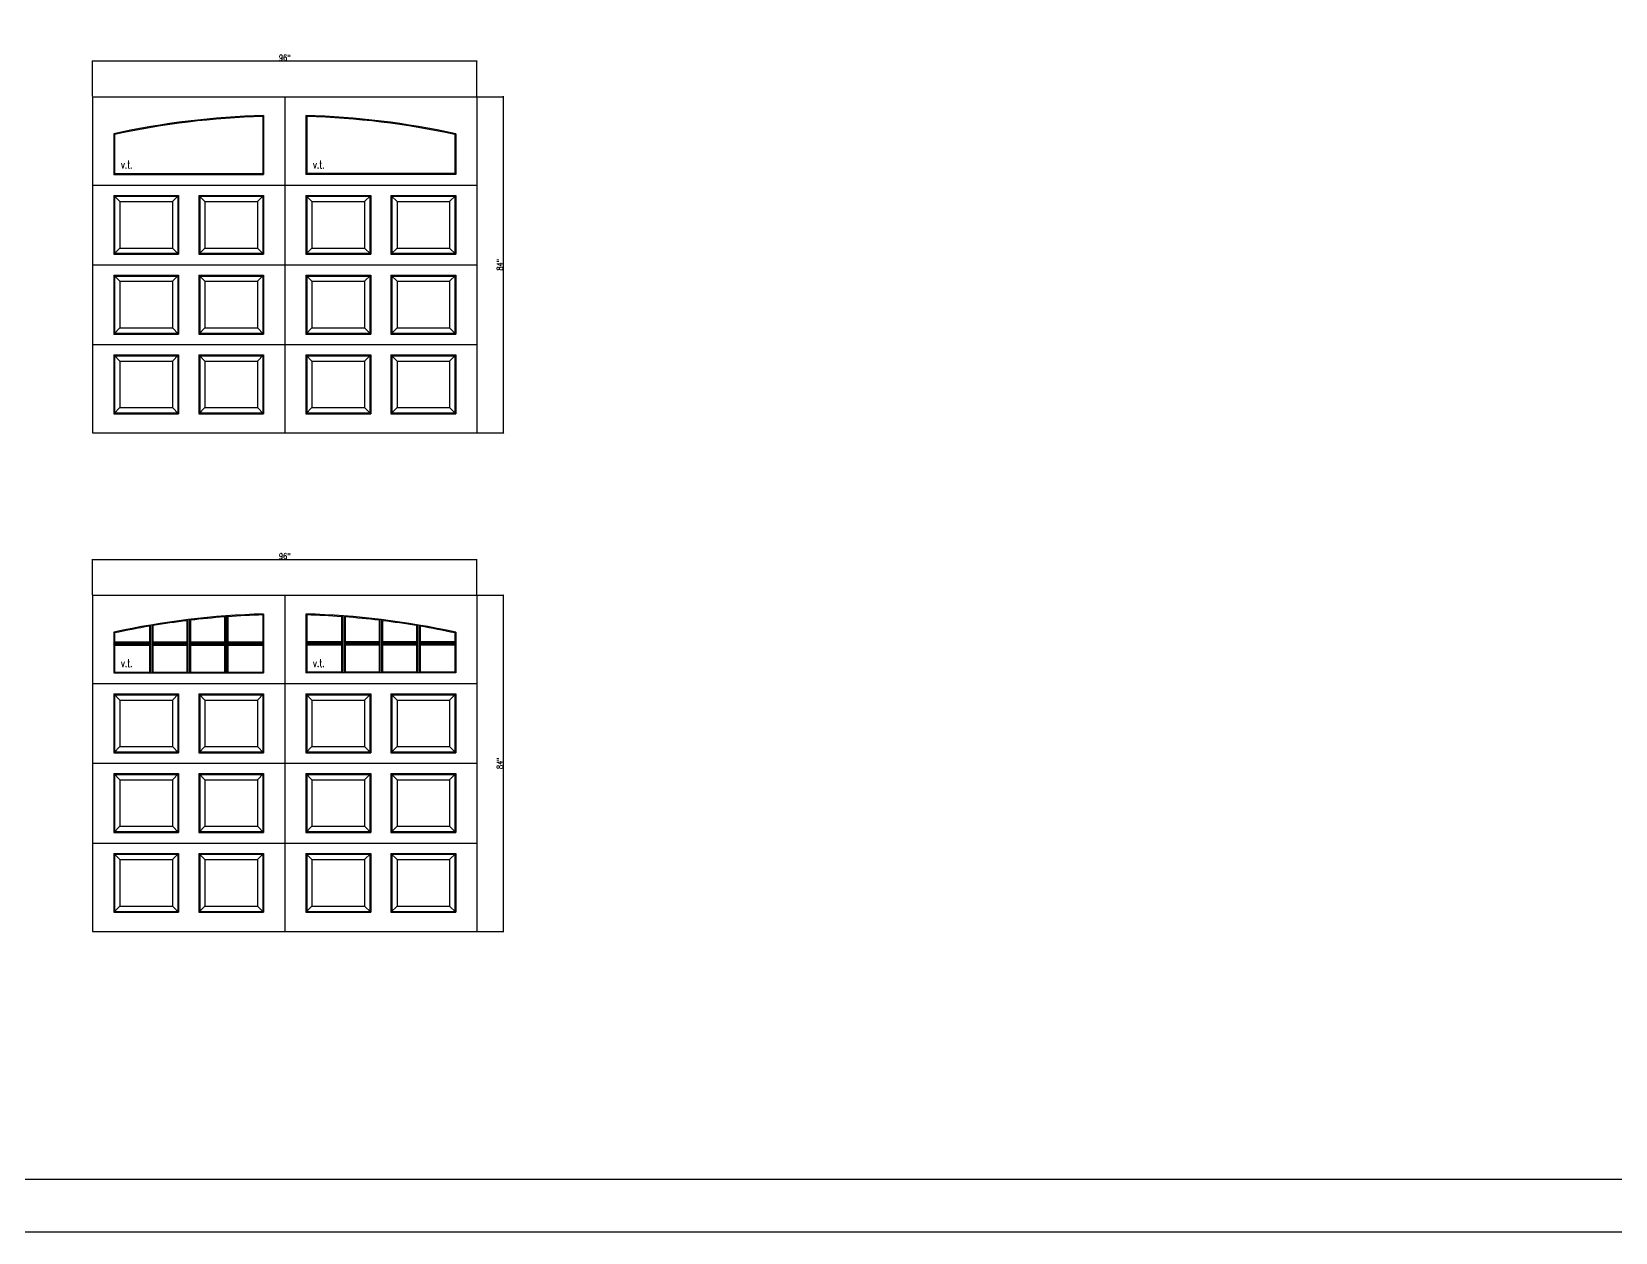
# Model space of a CAD drawing. Header units: inches. Extents: x 1985 to 11287, y 379 to 3234.
# Drawn here: x 9163.1 to 9558.9, y 2152 to 2452.1 of the extents above; entities that cross this region are included whole.
import ezdxf

# ---------------------------------------------------------------- set-up
doc = ezdxf.new("R2010")
doc.units = ezdxf.units.IN
doc.header["$MEASUREMENT"] = 0
doc.layers.get('0').update_dxf_attribs({"linetype": 'CONTINUOUS'})
doc.layers.get('Defpoints').update_dxf_attribs({"linetype": 'CONTINUOUS'})
for name, color, linetype in [('COTE1-1 99', 7, 'CONTINUOUS'), ('elevation 99', 7, 'CONTINUOUS'), ('separation 99', 3, 'CONTINUOUS')]:
    doc.layers.add(name, color=color, linetype=linetype)
doc.styles.get("Standard").update_dxf_attribs({"font": 'txt.shx', "width": 0.8})
doc.dimstyles.new('Elevation', dxfattribs={"dimscale": 2, "dimtxt": 0.75, "dimasz": 0.0625, "dimexe": 0.0625, "dimexo": 0.0625, "dimgap": 0.0625, "dimtad": 1, "dimdec": 5, "dimzin": 0, "dimdsep": 46, "dimlunit": 5, "dimtxsty": 'Standard', "dimblk1": 'OBLIQUE', "dimblk2": 'OBLIQUE', "dimsah": 1, "dimcen": 2, "dimdle": 0.0625, "dimclrd": 1, "dimclre": 1, "dimadec": 1, "dimazin": 0, "dimtfac": 0.375, "dimtdec": 5, "dimtmove": 0, "dimatfit": 3, "dimldrblk": 'OBLIQUE', "dimfxl": 1, "dimfrac": 2, "dimtolj": 1, "dimtzin": 0, "dimarcsym": 0})

# ---------------------------------------------------------------- blocks, each defined once
blk = doc.blocks.new('_OBLIQUE')
at = {"color": 0, "linetype": 'ByBlock'}
blk.add_line((-0.5, -0.5), (0.5, 0.5), dxfattribs=at)
blk = doc.blocks.new('*D98')
at = {"layer": 'COTE1-1 99', "color": 1, "lineweight": -2, "transparency": 16777216}
for p, q in [((9274.51, 2320.12), (9178.26, 2320.12)), ((9178.38, 2311.37), (9178.38, 2320.25)), ((9274.38, 2311.37), (9274.38, 2320.25))]:
    blk.add_line(p, q, dxfattribs=at)
at = {"layer": 'Defpoints', "color": 0, "transparency": 16777216}
for p in [(9178.38, 2320.12), (9178.38, 2311.24), (9274.38, 2311.24)]:
    blk.add_point(p, dxfattribs=at)
at = {"layer": 'COTE1-1 99', "color": 1, "lineweight": -2, "transparency": 16777216, "xscale": 0.125, "yscale": 0.125, "zscale": 0.125, "rotation": 180}
blk.add_blockref('_OBLIQUE', (9178.38, 2320.12), dxfattribs=at)
at = {"layer": 'COTE1-1 99', "color": 1, "lineweight": -2, "transparency": 16777216, "xscale": 0.125, "yscale": 0.125, "zscale": 0.125}
blk.add_blockref('_OBLIQUE', (9274.38, 2320.12), dxfattribs=at)
at = {"layer": 'COTE1-1 99', "color": 0, "transparency": 16777216, "insert": (9226.38, 2321), "char_height": 1.5, "attachment_point": 5}
blk.add_mtext('\\A1;96"', dxfattribs=at)
blk = doc.blocks.new('*D99')
at = {"layer": 'COTE1-1 99', "color": 1, "lineweight": -2, "transparency": 16777216}
for p, q in [((9274.51, 2311.24), (9281.12, 2311.24)), ((9280.99, 2311.37), (9280.99, 2227.12)), ((9274.51, 2227.24), (9281.12, 2227.24))]:
    blk.add_line(p, q, dxfattribs=at)
at = {"layer": 'Defpoints', "color": 0, "transparency": 16777216}
for p in [(9274.38, 2311.24), (9274.38, 2227.24), (9280.99, 2227.24)]:
    blk.add_point(p, dxfattribs=at)
at = {"layer": 'COTE1-1 99', "color": 1, "lineweight": -2, "transparency": 16777216, "xscale": 0.125, "yscale": 0.125, "zscale": 0.125}
for p, rotation in [((9280.99, 2311.24), 90), ((9280.99, 2227.24), 270)]:
    blk.add_blockref('_OBLIQUE', p, dxfattribs=dict(at, rotation=rotation))
at = {"layer": 'COTE1-1 99', "color": 0, "transparency": 16777216, "insert": (9280.12, 2269.24), "char_height": 1.5, "attachment_point": 5, "rotation": 90}
blk.add_mtext('\\A1;84"', dxfattribs=at)
blk = doc.blocks.new('*D56')
at = {"layer": 'COTE1-1 99', "color": 1, "lineweight": -2, "transparency": 16777216}
for p, q in [((9274.51, 2444.68), (9178.26, 2444.68)), ((9178.38, 2435.93), (9178.38, 2444.81)), ((9274.38, 2435.93), (9274.38, 2444.81))]:
    blk.add_line(p, q, dxfattribs=at)
at = {"layer": 'Defpoints', "color": 0, "transparency": 16777216}
for p in [(9178.38, 2444.68), (9178.38, 2435.8), (9274.38, 2435.8)]:
    blk.add_point(p, dxfattribs=at)
at = {"layer": 'COTE1-1 99', "color": 1, "lineweight": -2, "transparency": 16777216, "xscale": 0.125, "yscale": 0.125, "zscale": 0.125, "rotation": 180}
blk.add_blockref('_OBLIQUE', (9178.38, 2444.68), dxfattribs=at)
at = {"layer": 'COTE1-1 99', "color": 1, "lineweight": -2, "transparency": 16777216, "xscale": 0.125, "yscale": 0.125, "zscale": 0.125}
blk.add_blockref('_OBLIQUE', (9274.38, 2444.68), dxfattribs=at)
at = {"layer": 'COTE1-1 99', "color": 0, "transparency": 16777216, "insert": (9226.38, 2445.56), "char_height": 1.5, "attachment_point": 5}
blk.add_mtext('\\A1;96"', dxfattribs=at)
blk = doc.blocks.new('*D57')
at = {"layer": 'COTE1-1 99', "color": 1, "lineweight": -2, "transparency": 16777216}
for p, q in [((9274.51, 2435.8), (9281.12, 2435.8)), ((9280.99, 2435.93), (9280.99, 2351.68)), ((9274.51, 2351.8), (9281.12, 2351.8))]:
    blk.add_line(p, q, dxfattribs=at)
at = {"layer": 'Defpoints', "color": 0, "transparency": 16777216}
for p in [(9274.38, 2435.8), (9274.38, 2351.8), (9280.99, 2351.8)]:
    blk.add_point(p, dxfattribs=at)
at = {"layer": 'COTE1-1 99', "color": 1, "lineweight": -2, "transparency": 16777216, "xscale": 0.125, "yscale": 0.125, "zscale": 0.125}
for p, rotation in [((9280.99, 2435.8), 90), ((9280.99, 2351.8), 270)]:
    blk.add_blockref('_OBLIQUE', p, dxfattribs=dict(at, rotation=rotation))
at = {"layer": 'COTE1-1 99', "color": 0, "transparency": 16777216, "insert": (9280.12, 2393.8), "char_height": 1.5, "attachment_point": 5, "rotation": 90}
blk.add_mtext('\\A1;84"', dxfattribs=at)

msp = doc.modelspace()

# ---------------------------------------------------------------- linework, layer by layer
at = {"layer": 'elevation 99'}
for p, q in [((9178.380675, 2435.803846), (9274.380675, 2435.803846)), ((9178.380675, 2435.803846), (9178.380675, 2351.803846)), ((9183.880675, 2435.803846), (9220.880675, 2435.803846)), ((9226.380675, 2435.803846), (9226.380675, 2351.803846)), ((9231.880675, 2435.803846), (9268.880675, 2435.803846)), ((9274.380675, 2435.803846), (9274.380675, 2351.803846)), ((9221.113656, 2431.105701), (9220.880675, 2430.866346)), ((9220.880675, 2430.866346), (9220.880675, 2416.616346)), ((9221.113656, 2431.105701), (9221.113675, 2416.383346)), ((9231.647693, 2431.105701), (9231.647675, 2416.383346)), ((9231.647693, 2431.105701), (9231.880675, 2430.866346)), ((9231.880675, 2430.866346), (9231.880675, 2416.616346)), ((9183.647675, 2426.561885), (9183.647675, 2416.383346)), ((9183.880675, 2426.374199), (9183.647675, 2426.561885)), ((9183.880675, 2426.374199), (9183.880675, 2416.616346)), ((9268.880675, 2426.374199), (9269.113675, 2426.561885)), ((9268.880675, 2426.374199), (9268.880675, 2416.616346)), ((9269.113675, 2426.561885), (9269.113675, 2416.383346)), ((9183.647675, 2416.383346), (9183.880675, 2416.616346)), ((9183.647675, 2416.383346), (9221.113675, 2416.383346)), ((9183.880675, 2416.616346), (9188.318175, 2416.616346)), ((9188.318175, 2416.616346), (9220.880675, 2416.616346)), ((9221.113675, 2416.383346), (9220.880675, 2416.616346)), ((9231.647675, 2416.383346), (9231.880675, 2416.616346)), ((9269.113675, 2416.383346), (9231.647675, 2416.383346)), ((9264.443175, 2416.616346), (9231.880675, 2416.616346)), ((9268.880675, 2416.616346), (9264.443175, 2416.616346)), ((9269.113675, 2416.383346), (9268.880675, 2416.616346)), ((9178.380675, 2413.741346), (9274.380675, 2413.741346)), ((9183.647675, 2411.161846), (9199.863675, 2411.161846)), ((9183.647675, 2411.161846), (9183.647675, 2396.445796)), ((9183.647675, 2411.161846), (9185.193175, 2409.616346)), ((9183.880675, 2410.928846), (9199.630675, 2410.928846)), ((9183.880675, 2410.928846), (9183.880675, 2396.678796)), ((9199.863675, 2411.161846), (9198.318175, 2409.616346)), ((9199.630675, 2410.928846), (9199.630675, 2396.678796)), ((9199.863675, 2411.161846), (9199.863675, 2396.445796)), ((9204.897675, 2411.161846), (9204.897675, 2396.445796)), ((9204.897675, 2411.161846), (9221.113675, 2411.161846)), ((9204.897675, 2411.161846), (9206.443175, 2409.616346)), ((9205.130675, 2410.928846), (9205.130675, 2396.678796)), ((9205.130675, 2410.928846), (9220.880675, 2410.928846)), ((9221.113675, 2411.161846), (9219.568175, 2409.616346)), ((9220.880675, 2410.928846), (9220.880675, 2396.678796)), ((9221.113675, 2411.161846), (9221.113675, 2396.445796)), ((9231.647675, 2411.161846), (9231.647675, 2396.445796)), ((9231.647675, 2411.161846), (9247.863675, 2411.161846)), ((9231.647675, 2411.161846), (9233.193175, 2409.616346)), ((9231.880675, 2410.928846), (9231.880675, 2396.678796)), ((9231.880675, 2410.928846), (9247.630675, 2410.928846)), ((9247.863675, 2411.161846), (9246.318175, 2409.616346)), ((9247.630675, 2410.928846), (9247.630675, 2396.678796)), ((9247.863675, 2411.161846), (9247.863675, 2396.445796)), ((9252.897675, 2411.161846), (9252.897675, 2396.445796)), ((9252.897675, 2411.161846), (9269.113675, 2411.161846)), ((9252.897675, 2411.161846), (9254.443175, 2409.616346)), ((9253.130675, 2410.928846), (9253.130675, 2396.678796)), ((9253.130675, 2410.928846), (9268.880675, 2410.928846)), ((9269.113675, 2411.161846), (9267.568175, 2409.616346)), ((9268.880675, 2410.928846), (9268.880675, 2396.678796)), ((9269.113675, 2411.161846), (9269.113675, 2396.445796)), ((9185.193175, 2409.616346), (9198.318175, 2409.616346)), ((9185.193175, 2409.616346), (9185.193175, 2397.991296)), ((9198.318175, 2409.616346), (9198.318175, 2397.991296)), ((9206.443175, 2409.616346), (9206.443175, 2397.991296)), ((9206.443175, 2409.616346), (9219.568175, 2409.616346)), ((9219.568175, 2409.616346), (9219.568175, 2397.991296)), ((9233.193175, 2409.616346), (9233.193175, 2397.991296)), ((9233.193175, 2409.616346), (9246.318175, 2409.616346)), ((9246.318175, 2409.616346), (9246.318175, 2397.991296)), ((9254.443175, 2409.616346), (9254.443175, 2397.991296)), ((9254.443175, 2409.616346), (9267.568175, 2409.616346)), ((9267.568175, 2409.616346), (9267.568175, 2397.991296)), ((9183.647675, 2396.445796), (9185.193175, 2397.991296)), ((9183.647675, 2396.445796), (9199.863675, 2396.445796)), ((9183.880675, 2396.678796), (9199.630675, 2396.678796)), ((9185.193175, 2397.991296), (9198.318175, 2397.991296)), ((9199.863675, 2396.445796), (9198.318175, 2397.991296)), ((9204.897675, 2396.445796), (9206.443175, 2397.991296)), ((9204.897675, 2396.445796), (9221.113675, 2396.445796)), ((9205.130675, 2396.678796), (9220.880675, 2396.678796)), ((9206.443175, 2397.991296), (9219.568175, 2397.991296)), ((9221.113675, 2396.445796), (9219.568175, 2397.991296)), ((9231.647675, 2396.445796), (9233.193175, 2397.991296)), ((9231.647675, 2396.445796), (9247.863675, 2396.445796)), ((9231.880675, 2396.678796), (9247.630675, 2396.678796)), ((9233.193175, 2397.991296), (9246.318175, 2397.991296)), ((9247.863675, 2396.445796), (9246.318175, 2397.991296)), ((9252.897675, 2396.445796), (9254.443175, 2397.991296)), ((9252.897675, 2396.445796), (9269.113675, 2396.445796)), ((9253.130675, 2396.678796), (9268.880675, 2396.678796)), ((9254.443175, 2397.991296), (9267.568175, 2397.991296)), ((9269.113675, 2396.445796), (9267.568175, 2397.991296)), ((9178.380675, 2393.803846), (9274.380675, 2393.803846)), ((9183.647675, 2391.224346), (9199.863675, 2391.224346)), ((9183.647675, 2391.224346), (9183.647675, 2376.508296)), ((9183.647675, 2391.224346), (9185.193175, 2389.678846)), ((9183.880675, 2390.991346), (9199.630675, 2390.991346)), ((9183.880675, 2390.991346), (9183.880675, 2376.741296)), ((9199.863675, 2391.224346), (9198.318175, 2389.678846)), ((9199.630675, 2390.991346), (9199.630675, 2376.741296)), ((9199.863675, 2391.224346), (9199.863675, 2376.508296)), ((9204.897675, 2391.224346), (9221.113675, 2391.224346)), ((9204.897675, 2391.224346), (9206.443175, 2389.678846)), ((9204.897675, 2391.224346), (9204.897675, 2376.508296)), ((9205.130675, 2390.991346), (9220.880675, 2390.991346)), ((9205.130675, 2390.991346), (9205.130675, 2376.741296)), ((9221.113675, 2391.224346), (9219.568175, 2389.678846)), ((9220.880675, 2390.991346), (9220.880675, 2376.741296)), ((9221.113675, 2391.224346), (9221.113675, 2376.508296)), ((9231.647675, 2391.224346), (9247.863675, 2391.224346)), ((9231.647675, 2391.224346), (9231.647675, 2376.508296)), ((9231.647675, 2391.224346), (9233.193175, 2389.678846)), ((9231.880675, 2390.991346), (9247.630675, 2390.991346)), ((9231.880675, 2390.991346), (9231.880675, 2376.741296)), ((9247.863675, 2391.224346), (9246.318175, 2389.678846)), ((9247.630675, 2390.991346), (9247.630675, 2376.741296)), ((9247.863675, 2391.224346), (9247.863675, 2376.508296)), ((9252.897675, 2391.224346), (9269.113675, 2391.224346)), ((9252.897675, 2391.224346), (9252.897675, 2376.508296)), ((9252.897675, 2391.224346), (9254.443175, 2389.678846)), ((9253.130675, 2390.991346), (9268.880675, 2390.991346)), ((9253.130675, 2390.991346), (9253.130675, 2376.741296)), ((9269.113675, 2391.224346), (9267.568175, 2389.678846)), ((9268.880675, 2390.991346), (9268.880675, 2376.741296)), ((9269.113675, 2391.224346), (9269.113675, 2376.508296)), ((9185.193175, 2389.678846), (9198.318175, 2389.678846)), ((9185.193175, 2389.678846), (9185.193175, 2378.053796)), ((9198.318175, 2389.678846), (9198.318175, 2378.053796)), ((9206.443175, 2389.678846), (9219.568175, 2389.678846)), ((9206.443175, 2389.678846), (9206.443175, 2378.053796)), ((9219.568175, 2389.678846), (9219.568175, 2378.053796)), ((9233.193175, 2389.678846), (9246.318175, 2389.678846)), ((9233.193175, 2389.678846), (9233.193175, 2378.053796)), ((9246.318175, 2389.678846), (9246.318175, 2378.053796)), ((9254.443175, 2389.678846), (9267.568175, 2389.678846)), ((9254.443175, 2389.678846), (9254.443175, 2378.053796)), ((9267.568175, 2389.678846), (9267.568175, 2378.053796)), ((9183.647675, 2376.508296), (9185.193175, 2378.053796)), ((9183.647675, 2376.508296), (9199.863675, 2376.508296)), ((9183.880675, 2376.741296), (9199.630675, 2376.741296)), ((9185.193175, 2378.053796), (9198.318175, 2378.053796)), ((9199.863675, 2376.508296), (9198.318175, 2378.053796)), ((9204.897675, 2376.508296), (9206.443175, 2378.053796)), ((9204.897675, 2376.508296), (9221.113675, 2376.508296)), ((9205.130675, 2376.741296), (9220.880675, 2376.741296)), ((9206.443175, 2378.053796), (9219.568175, 2378.053796)), ((9221.113675, 2376.508296), (9219.568175, 2378.053796)), ((9231.647675, 2376.508296), (9233.193175, 2378.053796)), ((9231.647675, 2376.508296), (9247.863675, 2376.508296)), ((9231.880675, 2376.741296), (9247.630675, 2376.741296)), ((9233.193175, 2378.053796), (9246.318175, 2378.053796)), ((9247.863675, 2376.508296), (9246.318175, 2378.053796)), ((9252.897675, 2376.508296), (9254.443175, 2378.053796)), ((9252.897675, 2376.508296), (9269.113675, 2376.508296)), ((9253.130675, 2376.741296), (9268.880675, 2376.741296)), ((9254.443175, 2378.053796), (9267.568175, 2378.053796)), ((9269.113675, 2376.508296), (9267.568175, 2378.053796)), ((9178.380675, 2373.866346), (9274.380675, 2373.866346)), ((9183.647675, 2371.286896), (9199.863675, 2371.286896)), ((9183.647675, 2371.286896), (9183.647675, 2356.570846)), ((9183.647675, 2371.286896), (9185.193175, 2369.741396)), ((9183.880675, 2371.053896), (9199.630675, 2371.053896)), ((9183.880675, 2371.053896), (9183.880675, 2356.803846)), ((9199.863675, 2371.286896), (9198.318175, 2369.741396)), ((9199.630675, 2371.053896), (9199.630675, 2356.803846)), ((9199.863675, 2371.286896), (9199.863675, 2356.570846)), ((9204.897675, 2371.286896), (9221.113675, 2371.286896)), ((9204.897675, 2371.286896), (9206.443175, 2369.741396)), ((9204.897675, 2371.286896), (9204.897675, 2356.570846)), ((9205.130675, 2371.053896), (9220.880675, 2371.053896)), ((9205.130675, 2371.053896), (9205.130675, 2356.803846)), ((9221.113675, 2371.286896), (9219.568175, 2369.741396)), ((9220.880675, 2371.053896), (9220.880675, 2356.803846)), ((9221.113675, 2371.286896), (9221.113675, 2356.570846)), ((9231.647675, 2371.286896), (9247.863675, 2371.286896)), ((9231.647675, 2371.286896), (9231.647675, 2356.570846)), ((9231.647675, 2371.286896), (9233.193175, 2369.741396)), ((9231.880675, 2371.053896), (9247.630675, 2371.053896)), ((9231.880675, 2371.053896), (9231.880675, 2356.803846)), ((9247.863675, 2371.286896), (9246.318175, 2369.741396)), ((9247.630675, 2371.053896), (9247.630675, 2356.803846)), ((9247.863675, 2371.286896), (9247.863675, 2356.570846)), ((9252.897675, 2371.286896), (9269.113675, 2371.286896)), ((9252.897675, 2371.286896), (9252.897675, 2356.570846)), ((9252.897675, 2371.286896), (9254.443175, 2369.741396)), ((9253.130675, 2371.053896), (9268.880675, 2371.053896)), ((9253.130675, 2371.053896), (9253.130675, 2356.803846)), ((9269.113675, 2371.286896), (9267.568175, 2369.741396)), ((9268.880675, 2371.053896), (9268.880675, 2356.803846)), ((9269.113675, 2371.286896), (9269.113675, 2356.570846)), ((9185.193175, 2369.741396), (9198.318175, 2369.741396)), ((9185.193175, 2369.741396), (9185.193175, 2358.116346)), ((9198.318175, 2369.741396), (9198.318175, 2358.116346)), ((9206.443175, 2369.741396), (9219.568175, 2369.741396)), ((9206.443175, 2369.741396), (9206.443175, 2358.116346)), ((9219.568175, 2369.741396), (9219.568175, 2358.116346)), ((9233.193175, 2369.741396), (9246.318175, 2369.741396)), ((9233.193175, 2369.741396), (9233.193175, 2358.116346)), ((9246.318175, 2369.741396), (9246.318175, 2358.116346)), ((9254.443175, 2369.741396), (9267.568175, 2369.741396)), ((9254.443175, 2369.741396), (9254.443175, 2358.116346)), ((9267.568175, 2369.741396), (9267.568175, 2358.116346)), ((9183.647675, 2356.570846), (9185.193175, 2358.116346)), ((9183.647675, 2356.570846), (9199.863675, 2356.570846)), ((9183.880675, 2356.803846), (9199.630675, 2356.803846)), ((9185.193175, 2358.116346), (9198.318175, 2358.116346)), ((9199.863675, 2356.570846), (9198.318175, 2358.116346)), ((9204.897675, 2356.570846), (9206.443175, 2358.116346)), ((9204.897675, 2356.570846), (9221.113675, 2356.570846)), ((9205.130675, 2356.803846), (9220.880675, 2356.803846)), ((9206.443175, 2358.116346), (9219.568175, 2358.116346)), ((9221.113675, 2356.570846), (9219.568175, 2358.116346)), ((9231.647675, 2356.570846), (9233.193175, 2358.116346)), ((9231.647675, 2356.570846), (9247.863675, 2356.570846)), ((9231.880675, 2356.803846), (9247.630675, 2356.803846)), ((9233.193175, 2358.116346), (9246.318175, 2358.116346)), ((9247.863675, 2356.570846), (9246.318175, 2358.116346)), ((9252.897675, 2356.570846), (9254.443175, 2358.116346)), ((9252.897675, 2356.570846), (9269.113675, 2356.570846)), ((9253.130675, 2356.803846), (9268.880675, 2356.803846)), ((9254.443175, 2358.116346), (9267.568175, 2358.116346)), ((9269.113675, 2356.570846), (9267.568175, 2358.116346)), ((9178.380675, 2351.803846), (9274.380675, 2351.803846)), ((9178.380675, 2311.241315), (9274.380675, 2311.241315)), ((9178.380675, 2311.241315), (9178.380675, 2227.241315)), ((9183.880675, 2311.241315), (9220.880675, 2311.241315)), ((9226.380675, 2311.241315), (9226.380675, 2227.241315)), ((9231.880675, 2311.241315), (9268.880675, 2311.241315)), ((9274.380675, 2311.241315), (9274.380675, 2227.241315)), ((9192.576675, 2303.501978), (9192.809675, 2303.778143)), ((9192.576675, 2303.501978), (9192.576675, 2299.616315)), ((9192.809675, 2303.778143), (9192.809675, 2291.820815)), ((9193.218675, 2303.847264), (9193.218675, 2291.820815)), ((9193.218675, 2303.847264), (9193.451675, 2303.650032)), ((9193.451675, 2303.650032), (9193.451675, 2299.616315)), ((9201.943175, 2304.880861), (9202.176175, 2305.14413)), ((9201.943175, 2304.880861), (9201.943175, 2299.616315)), ((9202.176175, 2305.14413), (9202.176175, 2291.820815)), ((9202.585175, 2305.193509), (9202.585175, 2291.820815)), ((9202.585175, 2305.193509), (9202.818175, 2304.986626)), ((9202.818175, 2304.986626), (9202.818175, 2299.616315)), ((9211.309675, 2305.810808), (9211.542675, 2306.061922)), ((9211.309675, 2305.810808), (9211.309675, 2299.616315)), ((9211.542675, 2306.061922), (9211.542675, 2291.820815)), ((9211.951675, 2306.091893), (9211.951675, 2291.820815)), ((9211.951675, 2306.091893), (9212.184675, 2305.875002)), ((9212.184675, 2305.875002), (9212.184675, 2299.616315)), ((9221.113656, 2306.543169), (9220.880675, 2306.303815)), ((9220.880675, 2306.303815), (9220.880675, 2299.616315)), ((9221.113656, 2306.543169), (9221.113675, 2291.820815)), ((9231.647693, 2306.543169), (9231.647675, 2291.820815)), ((9231.647693, 2306.543169), (9231.880675, 2306.303815)), ((9231.880675, 2306.303815), (9231.880675, 2299.616315)), ((9240.809675, 2306.091893), (9240.576675, 2305.875002)), ((9240.576675, 2305.875002), (9240.576675, 2299.616315)), ((9240.809675, 2306.091893), (9240.809675, 2291.820815)), ((9241.218675, 2306.061922), (9241.218675, 2291.820815)), ((9241.451675, 2305.810808), (9241.218675, 2306.061922)), ((9241.451675, 2305.810808), (9241.451675, 2299.616315)), ((9250.176175, 2305.193509), (9249.943175, 2304.986626)), ((9249.943175, 2304.986626), (9249.943175, 2299.616315)), ((9250.176175, 2305.193509), (9250.176175, 2291.820815)), ((9250.585175, 2305.14413), (9250.585175, 2291.820815)), ((9250.818175, 2304.880861), (9250.585175, 2305.14413)), ((9250.818175, 2304.880861), (9250.818175, 2299.616315)), ((9259.542675, 2303.847264), (9259.309675, 2303.650032)), ((9259.309675, 2303.650032), (9259.309675, 2299.616315)), ((9259.542675, 2303.847264), (9259.542675, 2291.820815)), ((9259.951675, 2303.778143), (9259.951675, 2291.820815)), ((9260.184675, 2303.501978), (9259.951675, 2303.778143)), ((9260.184675, 2303.501978), (9260.184675, 2299.616315)), ((9183.647675, 2301.999353), (9183.647675, 2291.820815)), ((9183.880675, 2301.811667), (9183.647675, 2301.999353)), ((9183.647675, 2299.383315), (9183.880675, 2299.616315)), ((9183.647675, 2299.383315), (9188.551175, 2299.383315)), ((9183.880675, 2301.811667), (9183.880675, 2299.616315)), ((9183.880675, 2299.616315), (9188.318175, 2299.616315)), ((9188.085175, 2299.383315), (9192.809675, 2299.383315)), ((9188.318175, 2299.616315), (9192.576675, 2299.616315)), ((9192.576675, 2299.616315), (9192.809675, 2299.383315)), ((9193.451675, 2299.616315), (9193.218675, 2299.383315)), ((9193.218675, 2299.383315), (9202.176175, 2299.383315)), ((9193.451675, 2299.616315), (9201.943175, 2299.616315)), ((9202.176175, 2299.383315), (9201.943175, 2299.616315)), ((9202.585175, 2299.383315), (9202.818175, 2299.616315)), ((9202.585175, 2299.383315), (9211.542675, 2299.383315)), ((9202.818175, 2299.616315), (9211.309675, 2299.616315)), ((9211.542675, 2299.383315), (9211.309675, 2299.616315)), ((9211.951675, 2299.383315), (9212.184675, 2299.616315)), ((9211.951675, 2299.383315), (9216.676175, 2299.383315)), ((9212.184675, 2299.616315), (9216.443175, 2299.616315)), ((9216.210175, 2299.383315), (9221.113675, 2299.383315)), ((9216.443175, 2299.616315), (9220.880675, 2299.616315)), ((9220.880675, 2299.616315), (9221.113675, 2299.383315)), ((9231.880675, 2299.616315), (9231.647675, 2299.383315)), ((9236.551175, 2299.383315), (9231.647675, 2299.383315)), ((9236.318175, 2299.616315), (9231.880675, 2299.616315)), ((9240.809675, 2299.383315), (9236.085175, 2299.383315)), ((9240.576675, 2299.616315), (9236.318175, 2299.616315)), ((9240.809675, 2299.383315), (9240.576675, 2299.616315)), ((9241.218675, 2299.383315), (9241.451675, 2299.616315)), ((9250.176175, 2299.383315), (9241.218675, 2299.383315)), ((9249.943175, 2299.616315), (9241.451675, 2299.616315)), ((9250.176175, 2299.383315), (9249.943175, 2299.616315)), ((9250.585175, 2299.383315), (9250.818175, 2299.616315)), ((9259.542675, 2299.383315), (9250.585175, 2299.383315)), ((9259.309675, 2299.616315), (9250.818175, 2299.616315)), ((9259.309675, 2299.616315), (9259.542675, 2299.383315)), ((9260.184675, 2299.616315), (9259.951675, 2299.383315)), ((9264.676175, 2299.383315), (9259.951675, 2299.383315)), ((9264.443175, 2299.616315), (9260.184675, 2299.616315)), ((9269.113675, 2299.383315), (9264.210175, 2299.383315)), ((9268.880675, 2299.616315), (9264.443175, 2299.616315)), ((9268.880675, 2301.811667), (9269.113675, 2301.999353)), ((9268.880675, 2301.811667), (9268.880675, 2299.616315)), ((9269.113675, 2299.383315), (9268.880675, 2299.616315)), ((9269.113675, 2301.999353), (9269.113675, 2291.820815)), ((9183.647675, 2298.974315), (9188.551175, 2298.974315)), ((9183.880675, 2298.741315), (9183.647675, 2298.974315)), ((9183.880675, 2298.741315), (9188.318175, 2298.741315)), ((9183.880675, 2298.741315), (9183.880675, 2292.053815)), ((9188.085175, 2298.974315), (9192.809675, 2298.974315)), ((9188.318175, 2298.741315), (9192.576675, 2298.741315)), ((9192.809675, 2298.974315), (9192.576675, 2298.741315)), ((9192.576675, 2298.741315), (9192.576675, 2292.053815)), ((9193.218675, 2298.974315), (9202.176175, 2298.974315)), ((9193.218675, 2298.974315), (9193.451675, 2298.741315)), ((9193.451675, 2298.741315), (9201.943175, 2298.741315)), ((9193.451675, 2298.741315), (9193.451675, 2292.053815)), ((9201.943175, 2298.741315), (9202.176175, 2298.974315)), ((9201.943175, 2298.741315), (9201.943175, 2292.053815)), ((9202.585175, 2298.974315), (9211.542675, 2298.974315)), ((9202.818175, 2298.741315), (9202.585175, 2298.974315)), ((9202.818175, 2298.741315), (9202.818175, 2292.053815)), ((9202.818175, 2298.741315), (9211.309675, 2298.741315)), ((9211.309675, 2298.741315), (9211.542675, 2298.974315)), ((9211.309675, 2298.741315), (9211.309675, 2292.053815)), ((9211.951675, 2298.974315), (9216.676175, 2298.974315)), ((9212.184675, 2298.741315), (9211.951675, 2298.974315)), ((9212.184675, 2298.741315), (9216.443175, 2298.741315)), ((9212.184675, 2298.741315), (9212.184675, 2292.053815)), ((9216.210175, 2298.974315), (9221.113675, 2298.974315)), ((9216.443175, 2298.741315), (9220.880675, 2298.741315)), ((9220.880675, 2298.741315), (9221.113675, 2298.974315)), ((9220.880675, 2298.741315), (9220.880675, 2292.053815)), ((9231.880675, 2298.741315), (9231.647675, 2298.974315)), ((9236.551175, 2298.974315), (9231.647675, 2298.974315)), ((9231.880675, 2298.741315), (9231.880675, 2292.053815)), ((9236.318175, 2298.741315), (9231.880675, 2298.741315)), ((9240.809675, 2298.974315), (9236.085175, 2298.974315)), ((9240.576675, 2298.741315), (9236.318175, 2298.741315)), ((9240.576675, 2298.741315), (9240.809675, 2298.974315)), ((9240.576675, 2298.741315), (9240.576675, 2292.053815)), ((9250.176175, 2298.974315), (9241.218675, 2298.974315)), ((9241.451675, 2298.741315), (9241.218675, 2298.974315)), ((9249.943175, 2298.741315), (9241.451675, 2298.741315)), ((9241.451675, 2298.741315), (9241.451675, 2292.053815)), ((9249.943175, 2298.741315), (9250.176175, 2298.974315)), ((9249.943175, 2298.741315), (9249.943175, 2292.053815)), ((9259.542675, 2298.974315), (9250.585175, 2298.974315)), ((9250.818175, 2298.741315), (9250.585175, 2298.974315)), ((9259.309675, 2298.741315), (9250.818175, 2298.741315)), ((9250.818175, 2298.741315), (9250.818175, 2292.053815)), ((9259.542675, 2298.974315), (9259.309675, 2298.741315)), ((9259.309675, 2298.741315), (9259.309675, 2292.053815)), ((9264.676175, 2298.974315), (9259.951675, 2298.974315)), ((9259.951675, 2298.974315), (9260.184675, 2298.741315)), ((9264.443175, 2298.741315), (9260.184675, 2298.741315)), ((9260.184675, 2298.741315), (9260.184675, 2292.053815)), ((9269.113675, 2298.974315), (9264.210175, 2298.974315)), ((9268.880675, 2298.741315), (9264.443175, 2298.741315)), ((9268.880675, 2298.741315), (9269.113675, 2298.974315)), ((9268.880675, 2298.741315), (9268.880675, 2292.053815)), ((9183.647675, 2291.820815), (9183.880675, 2292.053815)), ((9183.647675, 2291.820815), (9221.113675, 2291.820815)), ((9183.880675, 2292.053815), (9188.318175, 2292.053815)), ((9188.318175, 2292.053815), (9192.576675, 2292.053815)), ((9192.576675, 2292.053815), (9192.809675, 2291.820815)), ((9193.451675, 2292.053815), (9193.218675, 2291.820815)), ((9193.451675, 2292.053815), (9201.943175, 2292.053815)), ((9201.943175, 2292.053815), (9202.176175, 2291.820815)), ((9202.818175, 2292.053815), (9202.585175, 2291.820815)), ((9202.818175, 2292.053815), (9211.309675, 2292.053815)), ((9211.309675, 2292.053815), (9211.542675, 2291.820815)), ((9212.184675, 2292.053815), (9211.951675, 2291.820815)), ((9212.184675, 2292.053815), (9216.443175, 2292.053815)), ((9216.443175, 2292.053815), (9220.880675, 2292.053815)), ((9221.113675, 2291.820815), (9220.880675, 2292.053815)), ((9231.647675, 2291.820815), (9231.880675, 2292.053815)), ((9269.113675, 2291.820815), (9231.647675, 2291.820815)), ((9236.318175, 2292.053815), (9231.880675, 2292.053815)), ((9240.576675, 2292.053815), (9236.318175, 2292.053815)), ((9240.576675, 2292.053815), (9240.809675, 2291.820815)), ((9241.451675, 2292.053815), (9241.218675, 2291.820815)), ((9249.943175, 2292.053815), (9241.451675, 2292.053815)), ((9249.943175, 2292.053815), (9250.176175, 2291.820815)), ((9250.818175, 2292.053815), (9250.585175, 2291.820815)), ((9259.309675, 2292.053815), (9250.818175, 2292.053815)), ((9259.309675, 2292.053815), (9259.542675, 2291.820815)), ((9260.184675, 2292.053815), (9259.951675, 2291.820815)), ((9264.443175, 2292.053815), (9260.184675, 2292.053815)), ((9268.880675, 2292.053815), (9264.443175, 2292.053815)), ((9269.113675, 2291.820815), (9268.880675, 2292.053815)), ((9178.380675, 2289.178815), (9274.380675, 2289.178815)), ((9183.647675, 2286.599315), (9199.863675, 2286.599315)), ((9183.647675, 2286.599315), (9183.647675, 2271.883265)), ((9183.647675, 2286.599315), (9185.193175, 2285.053815)), ((9183.880675, 2286.366315), (9199.630675, 2286.366315)), ((9183.880675, 2286.366315), (9183.880675, 2272.116265)), ((9185.193175, 2285.053815), (9198.318175, 2285.053815)), ((9185.193175, 2285.053815), (9185.193175, 2273.428765)), ((9199.863675, 2286.599315), (9198.318175, 2285.053815)), ((9198.318175, 2285.053815), (9198.318175, 2273.428765)), ((9199.630675, 2286.366315), (9199.630675, 2272.116265)), ((9199.863675, 2286.599315), (9199.863675, 2271.883265)), ((9204.897675, 2286.599315), (9204.897675, 2271.883265)), ((9204.897675, 2286.599315), (9221.113675, 2286.599315)), ((9204.897675, 2286.599315), (9206.443175, 2285.053815)), ((9205.130675, 2286.366315), (9205.130675, 2272.116265)), ((9205.130675, 2286.366315), (9220.880675, 2286.366315)), ((9206.443175, 2285.053815), (9206.443175, 2273.428765)), ((9206.443175, 2285.053815), (9219.568175, 2285.053815)), ((9221.113675, 2286.599315), (9219.568175, 2285.053815)), ((9219.568175, 2285.053815), (9219.568175, 2273.428765)), ((9220.880675, 2286.366315), (9220.880675, 2272.116265)), ((9221.113675, 2286.599315), (9221.113675, 2271.883265)), ((9231.647675, 2286.599315), (9231.647675, 2271.883265)), ((9231.647675, 2286.599315), (9247.863675, 2286.599315)), ((9231.647675, 2286.599315), (9233.193175, 2285.053815)), ((9231.880675, 2286.366315), (9231.880675, 2272.116265)), ((9231.880675, 2286.366315), (9247.630675, 2286.366315)), ((9233.193175, 2285.053815), (9233.193175, 2273.428765)), ((9233.193175, 2285.053815), (9246.318175, 2285.053815)), ((9247.863675, 2286.599315), (9246.318175, 2285.053815)), ((9246.318175, 2285.053815), (9246.318175, 2273.428765)), ((9247.630675, 2286.366315), (9247.630675, 2272.116265)), ((9247.863675, 2286.599315), (9247.863675, 2271.883265)), ((9252.897675, 2286.599315), (9252.897675, 2271.883265)), ((9252.897675, 2286.599315), (9269.113675, 2286.599315)), ((9252.897675, 2286.599315), (9254.443175, 2285.053815)), ((9253.130675, 2286.366315), (9253.130675, 2272.116265)), ((9253.130675, 2286.366315), (9268.880675, 2286.366315)), ((9254.443175, 2285.053815), (9254.443175, 2273.428765)), ((9254.443175, 2285.053815), (9267.568175, 2285.053815)), ((9269.113675, 2286.599315), (9267.568175, 2285.053815)), ((9267.568175, 2285.053815), (9267.568175, 2273.428765)), ((9268.880675, 2286.366315), (9268.880675, 2272.116265)), ((9269.113675, 2286.599315), (9269.113675, 2271.883265)), ((9183.647675, 2271.883265), (9185.193175, 2273.428765)), ((9183.647675, 2271.883265), (9199.863675, 2271.883265)), ((9183.880675, 2272.116265), (9199.630675, 2272.116265)), ((9185.193175, 2273.428765), (9198.318175, 2273.428765)), ((9199.863675, 2271.883265), (9198.318175, 2273.428765)), ((9204.897675, 2271.883265), (9206.443175, 2273.428765)), ((9204.897675, 2271.883265), (9221.113675, 2271.883265)), ((9205.130675, 2272.116265), (9220.880675, 2272.116265)), ((9206.443175, 2273.428765), (9219.568175, 2273.428765)), ((9221.113675, 2271.883265), (9219.568175, 2273.428765)), ((9231.647675, 2271.883265), (9233.193175, 2273.428765)), ((9231.647675, 2271.883265), (9247.863675, 2271.883265)), ((9231.880675, 2272.116265), (9247.630675, 2272.116265)), ((9233.193175, 2273.428765), (9246.318175, 2273.428765)), ((9247.863675, 2271.883265), (9246.318175, 2273.428765)), ((9252.897675, 2271.883265), (9254.443175, 2273.428765)), ((9252.897675, 2271.883265), (9269.113675, 2271.883265)), ((9253.130675, 2272.116265), (9268.880675, 2272.116265)), ((9254.443175, 2273.428765), (9267.568175, 2273.428765)), ((9269.113675, 2271.883265), (9267.568175, 2273.428765)), ((9178.380675, 2269.241315), (9274.380675, 2269.241315)), ((9183.647675, 2266.661815), (9199.863675, 2266.661815)), ((9183.647675, 2266.661815), (9183.647675, 2251.945765)), ((9183.647675, 2266.661815), (9185.193175, 2265.116315)), ((9183.880675, 2266.428815), (9199.630675, 2266.428815)), ((9183.880675, 2266.428815), (9183.880675, 2252.178765)), ((9185.193175, 2265.116315), (9198.318175, 2265.116315)), ((9185.193175, 2265.116315), (9185.193175, 2253.491265)), ((9199.863675, 2266.661815), (9198.318175, 2265.116315)), ((9198.318175, 2265.116315), (9198.318175, 2253.491265)), ((9199.630675, 2266.428815), (9199.630675, 2252.178765)), ((9199.863675, 2266.661815), (9199.863675, 2251.945765)), ((9204.897675, 2266.661815), (9221.113675, 2266.661815)), ((9204.897675, 2266.661815), (9206.443175, 2265.116315)), ((9204.897675, 2266.661815), (9204.897675, 2251.945765)), ((9205.130675, 2266.428815), (9220.880675, 2266.428815)), ((9205.130675, 2266.428815), (9205.130675, 2252.178765)), ((9206.443175, 2265.116315), (9219.568175, 2265.116315)), ((9206.443175, 2265.116315), (9206.443175, 2253.491265)), ((9221.113675, 2266.661815), (9219.568175, 2265.116315)), ((9219.568175, 2265.116315), (9219.568175, 2253.491265)), ((9220.880675, 2266.428815), (9220.880675, 2252.178765)), ((9221.113675, 2266.661815), (9221.113675, 2251.945765)), ((9231.647675, 2266.661815), (9247.863675, 2266.661815)), ((9231.647675, 2266.661815), (9231.647675, 2251.945765)), ((9231.647675, 2266.661815), (9233.193175, 2265.116315)), ((9231.880675, 2266.428815), (9247.630675, 2266.428815)), ((9231.880675, 2266.428815), (9231.880675, 2252.178765)), ((9233.193175, 2265.116315), (9246.318175, 2265.116315)), ((9233.193175, 2265.116315), (9233.193175, 2253.491265)), ((9247.863675, 2266.661815), (9246.318175, 2265.116315)), ((9246.318175, 2265.116315), (9246.318175, 2253.491265)), ((9247.630675, 2266.428815), (9247.630675, 2252.178765)), ((9247.863675, 2266.661815), (9247.863675, 2251.945765)), ((9252.897675, 2266.661815), (9269.113675, 2266.661815)), ((9252.897675, 2266.661815), (9252.897675, 2251.945765)), ((9252.897675, 2266.661815), (9254.443175, 2265.116315)), ((9253.130675, 2266.428815), (9268.880675, 2266.428815)), ((9253.130675, 2266.428815), (9253.130675, 2252.178765)), ((9254.443175, 2265.116315), (9267.568175, 2265.116315)), ((9254.443175, 2265.116315), (9254.443175, 2253.491265)), ((9269.113675, 2266.661815), (9267.568175, 2265.116315)), ((9267.568175, 2265.116315), (9267.568175, 2253.491265)), ((9268.880675, 2266.428815), (9268.880675, 2252.178765)), ((9269.113675, 2266.661815), (9269.113675, 2251.945765)), ((9183.647675, 2251.945765), (9185.193175, 2253.491265)), ((9183.647675, 2251.945765), (9199.863675, 2251.945765)), ((9183.880675, 2252.178765), (9199.630675, 2252.178765)), ((9185.193175, 2253.491265), (9198.318175, 2253.491265)), ((9199.863675, 2251.945765), (9198.318175, 2253.491265)), ((9204.897675, 2251.945765), (9206.443175, 2253.491265)), ((9204.897675, 2251.945765), (9221.113675, 2251.945765)), ((9205.130675, 2252.178765), (9220.880675, 2252.178765)), ((9206.443175, 2253.491265), (9219.568175, 2253.491265)), ((9221.113675, 2251.945765), (9219.568175, 2253.491265)), ((9231.647675, 2251.945765), (9233.193175, 2253.491265)), ((9231.647675, 2251.945765), (9247.863675, 2251.945765)), ((9231.880675, 2252.178765), (9247.630675, 2252.178765)), ((9233.193175, 2253.491265), (9246.318175, 2253.491265)), ((9247.863675, 2251.945765), (9246.318175, 2253.491265)), ((9252.897675, 2251.945765), (9254.443175, 2253.491265)), ((9252.897675, 2251.945765), (9269.113675, 2251.945765)), ((9253.130675, 2252.178765), (9268.880675, 2252.178765)), ((9254.443175, 2253.491265), (9267.568175, 2253.491265)), ((9269.113675, 2251.945765), (9267.568175, 2253.491265)), ((9178.380675, 2249.303815), (9274.380675, 2249.303815)), ((9183.647675, 2246.724365), (9199.863675, 2246.724365)), ((9183.647675, 2246.724365), (9183.647675, 2232.008315)), ((9183.647675, 2246.724365), (9185.193175, 2245.178865)), ((9183.880675, 2246.491365), (9199.630675, 2246.491365)), ((9183.880675, 2246.491365), (9183.880675, 2232.241315)), ((9185.193175, 2245.178865), (9198.318175, 2245.178865)), ((9185.193175, 2245.178865), (9185.193175, 2233.553815)), ((9199.863675, 2246.724365), (9198.318175, 2245.178865)), ((9198.318175, 2245.178865), (9198.318175, 2233.553815)), ((9199.630675, 2246.491365), (9199.630675, 2232.241315)), ((9199.863675, 2246.724365), (9199.863675, 2232.008315)), ((9204.897675, 2246.724365), (9221.113675, 2246.724365)), ((9204.897675, 2246.724365), (9206.443175, 2245.178865)), ((9204.897675, 2246.724365), (9204.897675, 2232.008315)), ((9205.130675, 2246.491365), (9220.880675, 2246.491365)), ((9205.130675, 2246.491365), (9205.130675, 2232.241315)), ((9206.443175, 2245.178865), (9219.568175, 2245.178865)), ((9206.443175, 2245.178865), (9206.443175, 2233.553815)), ((9221.113675, 2246.724365), (9219.568175, 2245.178865)), ((9219.568175, 2245.178865), (9219.568175, 2233.553815)), ((9220.880675, 2246.491365), (9220.880675, 2232.241315)), ((9221.113675, 2246.724365), (9221.113675, 2232.008315)), ((9231.647675, 2246.724365), (9247.863675, 2246.724365)), ((9231.647675, 2246.724365), (9231.647675, 2232.008315)), ((9231.647675, 2246.724365), (9233.193175, 2245.178865)), ((9231.880675, 2246.491365), (9247.630675, 2246.491365)), ((9231.880675, 2246.491365), (9231.880675, 2232.241315)), ((9233.193175, 2245.178865), (9246.318175, 2245.178865)), ((9233.193175, 2245.178865), (9233.193175, 2233.553815)), ((9247.863675, 2246.724365), (9246.318175, 2245.178865)), ((9246.318175, 2245.178865), (9246.318175, 2233.553815)), ((9247.630675, 2246.491365), (9247.630675, 2232.241315)), ((9247.863675, 2246.724365), (9247.863675, 2232.008315)), ((9252.897675, 2246.724365), (9269.113675, 2246.724365)), ((9252.897675, 2246.724365), (9252.897675, 2232.008315)), ((9252.897675, 2246.724365), (9254.443175, 2245.178865)), ((9253.130675, 2246.491365), (9268.880675, 2246.491365)), ((9253.130675, 2246.491365), (9253.130675, 2232.241315)), ((9254.443175, 2245.178865), (9267.568175, 2245.178865)), ((9254.443175, 2245.178865), (9254.443175, 2233.553815)), ((9269.113675, 2246.724365), (9267.568175, 2245.178865)), ((9267.568175, 2245.178865), (9267.568175, 2233.553815)), ((9268.880675, 2246.491365), (9268.880675, 2232.241315)), ((9269.113675, 2246.724365), (9269.113675, 2232.008315)), ((9183.647675, 2232.008315), (9185.193175, 2233.553815)), ((9183.880675, 2232.241315), (9199.630675, 2232.241315)), ((9185.193175, 2233.553815), (9198.318175, 2233.553815)), ((9199.863675, 2232.008315), (9198.318175, 2233.553815)), ((9204.897675, 2232.008315), (9206.443175, 2233.553815)), ((9205.130675, 2232.241315), (9220.880675, 2232.241315)), ((9206.443175, 2233.553815), (9219.568175, 2233.553815)), ((9221.113675, 2232.008315), (9219.568175, 2233.553815)), ((9231.647675, 2232.008315), (9233.193175, 2233.553815)), ((9231.880675, 2232.241315), (9247.630675, 2232.241315)), ((9233.193175, 2233.553815), (9246.318175, 2233.553815)), ((9247.863675, 2232.008315), (9246.318175, 2233.553815)), ((9252.897675, 2232.008315), (9254.443175, 2233.553815)), ((9253.130675, 2232.241315), (9268.880675, 2232.241315)), ((9254.443175, 2233.553815), (9267.568175, 2233.553815)), ((9269.113675, 2232.008315), (9267.568175, 2233.553815)), ((9183.647675, 2232.008315), (9199.863675, 2232.008315)), ((9204.897675, 2232.008315), (9221.113675, 2232.008315)), ((9231.647675, 2232.008315), (9247.863675, 2232.008315)), ((9252.897675, 2232.008315), (9269.113675, 2232.008315)), ((9178.380675, 2227.241315), (9274.380675, 2227.241315))]:
    msp.add_line(p, q, dxfattribs=at)
for centre, radius, start, end in [((9226.380675, 2230.941986), 200.233, 91.50730778, 102.32263578), ((9226.380675, 2230.941986), 200, 91.5758326, 102.268899), ((9226.380675, 2230.941986), 200.233, 77.67736422, 88.49269222), ((9226.380675, 2230.941986), 200, 77.731101, 88.4241674), ((9226.380675, 2106.379454), 200.233, 91.50730778, 102.32263578), ((9226.380675, 2106.379454), 200, 99.73084468, 102.268899), ((9226.380675, 2106.379454), 200, 97.01836629, 99.47661242), ((9226.380675, 2106.379454), 200, 94.32162003, 96.76587249), ((9226.380675, 2106.379454), 200, 91.5758326, 94.07027711), ((9226.380675, 2106.379454), 200.233, 77.67736422, 88.49269222), ((9226.380675, 2106.379454), 200, 85.92972289, 88.4241674), ((9226.380675, 2106.379454), 200, 83.23412751, 85.67837997), ((9226.380675, 2106.379454), 200, 80.52338758, 82.98163371), ((9226.380675, 2106.379454), 200, 77.731101, 80.26915532)]:
    msp.add_arc(centre, radius, start, end, dxfattribs=at)
at = {"layer": 'separation 99'}
for points in [[(8443.348814, 3222.122455), (9954.635727, 3222.122455), (9954.635727, 2152.035106), (8443.348814, 2152.035106)], [(8620.166193, 3211.169101), (9943.175612, 3211.169101), (9943.175612, 2165.20704), (8620.166193, 2165.20704)]]:
    msp.add_lwpolyline(points, close=True, dxfattribs=at)

# ---------------------------------------------------------------- texts
at = {"layer": 'elevation 99', "width": 0.7}
for p in [(9185.460609, 2417.86161), (9233.460609, 2417.86161), (9185.460609, 2293.299078), (9233.460609, 2293.299078)]:
    msp.add_text('v.t.', height=2, dxfattribs=at).set_placement(p)

# ---------------------------------------------------------------- dimensions: what is measured, and where the dimension line sits
at = {"layer": 'COTE1-1 99'}
for base, p1, p2, picture, middle in [((9178.380675, 2444.68379), (9274.380675, 2435.803846), (9178.380675, 2435.803846), '*D56', (9226.380675, 2445.55879)), ((9178.380675, 2320.121259), (9274.380675, 2311.241315), (9178.380675, 2311.241315), '*D98', (9226.380675, 2320.996259))]:
    dim = msp.add_linear_dim(base=base, p1=p1, p2=p2, dimstyle='Elevation', override={"dimpost": '"'}, dxfattribs=at)
    dim.commit()
    dim.dimension.update_dxf_attribs({"geometry": picture, "text_midpoint": middle})
for base, p1, p2, picture, middle in [((9280.9924, 2351.803846), (9274.380675, 2435.803846), (9274.380675, 2351.803846), '*D57', (9280.1174, 2393.803846)), ((9280.9924, 2227.241315), (9274.380675, 2311.241315), (9274.380675, 2227.241315), '*D99', (9280.1174, 2269.241315))]:
    dim = msp.add_linear_dim(base=base, p1=p1, p2=p2, angle=90, dimstyle='Elevation', override={"dimpost": '"'}, dxfattribs=at)
    dim.commit()
    dim.dimension.update_dxf_attribs({"geometry": picture, "text_midpoint": middle})

doc.saveas('drawing.dxf')
